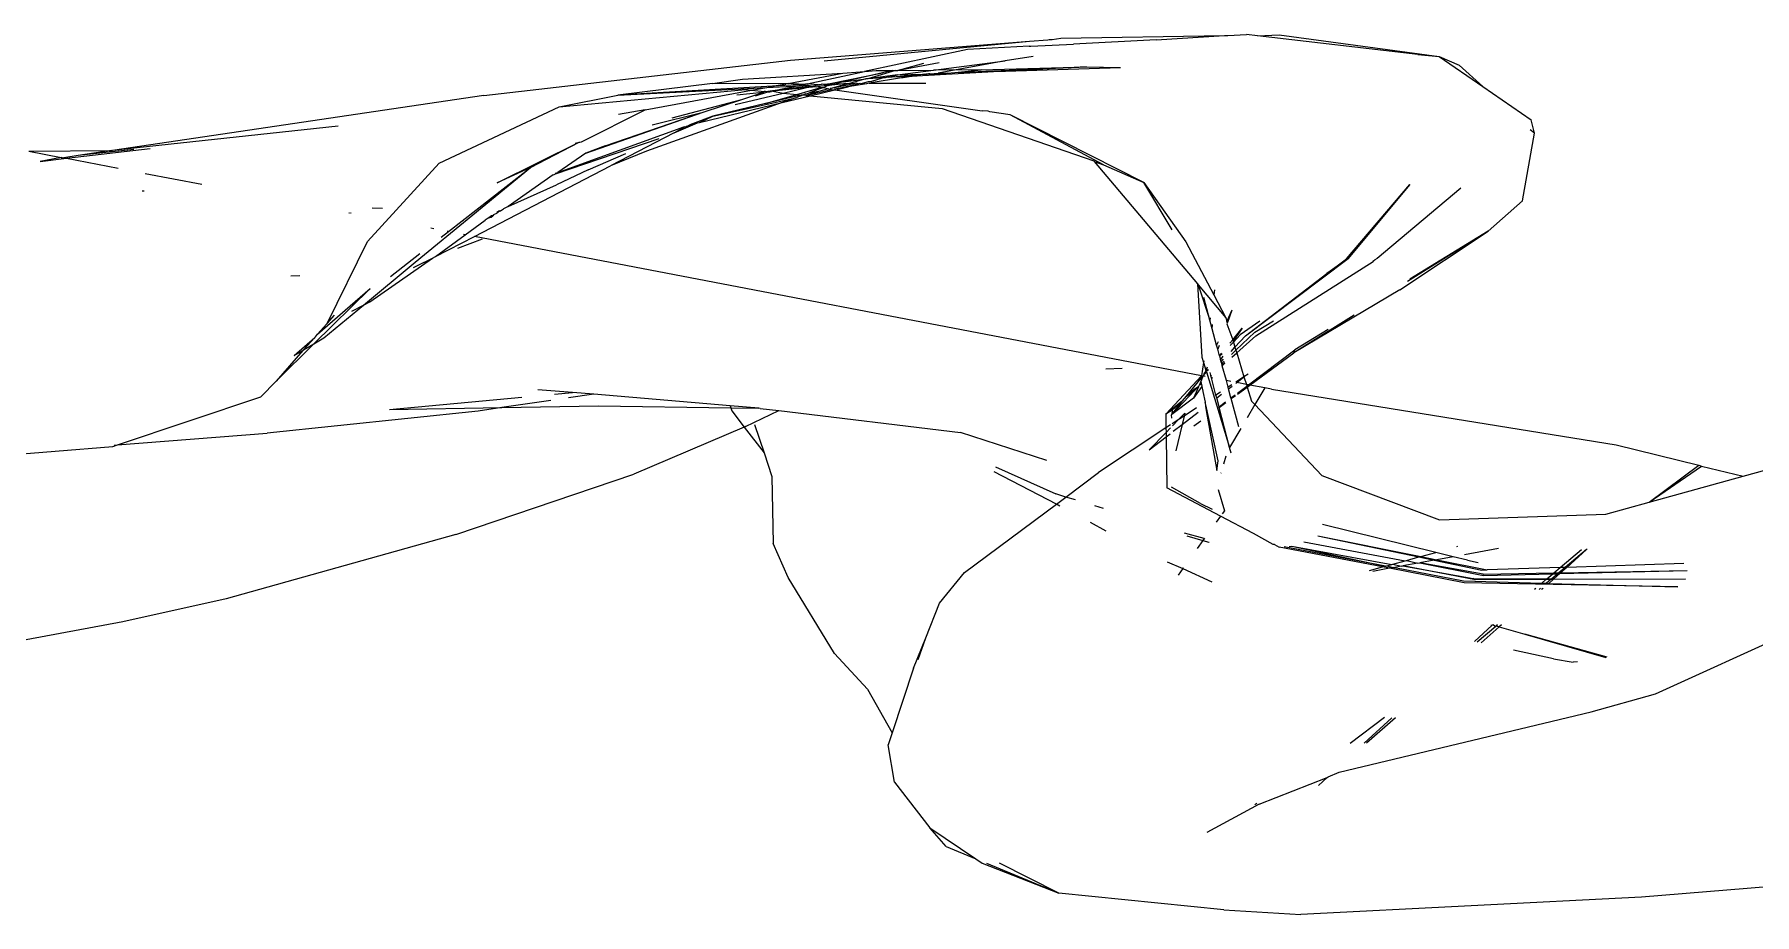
# Model space of a CAD drawing. Header units: millimetres. Extents: x -41292 to 298682, y -22072 to 33155.
# Drawn here: x 35337.4 to 35440.7, y -11862.4 to -11809.6 of the extents above; entities that cross this region are included whole.
import ezdxf

# ---------------------------------------------------------------- set-up
doc = ezdxf.new("R2010")
doc.units = ezdxf.units.MM

# ---------------------------------------------------------------- blocks, each defined once
blk = doc.blocks.new('rmfnasesx')
for p, q in [((62846.05, 3701.32), (62860.4, 3702.46)), ((62848.06, 3701.28), (62860.4, 3702.46)), ((62860.37, 3702.16), (62856.68, 3701.97)), ((62860.37, 3702.16), (62860.47, 3702.17)), ((62860.4, 3702.46), (62861.5, 3702.55)), ((62860.47, 3702.17), (62863.03, 3702.29)), ((62861.5, 3702.55), (62861.58, 3702.56)), ((62861.58, 3702.56), (62861.76, 3702.57)), ((62861.76, 3702.57), (62862.27, 3702.64)), ((62862.27, 3702.64), (62872.1, 3702.8)), ((62868, 3702.54), (62863.03, 3702.29)), ((62868, 3702.54), (62872.1, 3702.8)), ((62872.1, 3702.8), (62872.3, 3702.8)), ((62872.3, 3702.8), (62873.42, 3702.87)), ((62874.09, 3702.79), (62873.42, 3702.87)), ((62874.09, 3702.79), (62875.39, 3702.85)), ((62883.71, 3701.67), (62874.09, 3702.79)), ((62875.39, 3702.85), (62885, 3701.55)), ((62827.64, 3699.21), (62846.05, 3701.32)), ((62856.68, 3701.97), (62850.49, 3700.64)), ((62852.73, 3700.77), (62854.98, 3701.18)), ((62854.04, 3701.12), (62852.73, 3700.77)), ((62854.64, 3700.73), (62858.94, 3701.28)), ((62858.94, 3701.28), (62854.91, 3700.55)), ((62860.62, 3701.54), (62858.94, 3701.28)), ((62883.71, 3701.67), (62885, 3701.55)), ((62885, 3701.55), (62886.2, 3701.03)), ((62885, 3701.55), (62887.61, 3699.75)), ((62841.37, 3699.92), (62843.17, 3700.18)), ((62843.17, 3700.18), (62849.18, 3700.54)), ((62845.9, 3699.93), (62849.18, 3700.54)), ((62847.04, 3699.9), (62850.49, 3700.64)), ((62848.43, 3699.93), (62851.58, 3700.56)), ((62849.18, 3700.54), (62850.49, 3700.64)), ((62851.58, 3700.56), (62849.23, 3700.03)), ((62849.23, 3700.03), (62850.57, 3700.2)), ((62850.57, 3700.2), (62849.59, 3699.93)), ((62850.49, 3700.64), (62851.19, 3700.7)), ((62850.68, 3700.21), (62850.57, 3700.2)), ((62852.36, 3700.71), (62850.68, 3700.21)), ((62852.48, 3700.45), (62850.68, 3700.21)), ((62851.58, 3700.26), (62850.68, 3700.21)), ((62852.72, 3700.26), (62850.77, 3699.94)), ((62850.93, 3700.07), (62851.58, 3700.26)), ((62851.19, 3700.7), (62852.2, 3700.7)), ((62852.2, 3700.7), (62851.58, 3700.56)), ((62851.74, 3700.27), (62851.58, 3700.26)), ((62851.85, 3700.3), (62851.74, 3700.27)), ((62851.91, 3700.31), (62851.85, 3700.3)), ((62851.91, 3700.31), (62854.07, 3700.48)), ((62851.91, 3700.31), (62852.48, 3700.45)), ((62853.29, 3700.35), (62851.91, 3700.31)), ((62852.2, 3700.7), (62852.36, 3700.71)), ((62852.36, 3700.71), (62852.49, 3700.71)), ((62852.48, 3700.45), (62854.64, 3700.73)), ((62852.48, 3700.45), (62854.07, 3700.48)), ((62852.73, 3700.77), (62852.49, 3700.71)), ((62852.49, 3700.71), (62854.64, 3700.73)), ((62852.82, 3700.27), (62852.72, 3700.26)), ((62853.29, 3700.35), (62852.82, 3700.27)), ((62853.35, 3700.35), (62853.29, 3700.35)), ((62854.07, 3700.48), (62853.35, 3700.35)), ((62853.98, 3700.39), (62853.35, 3700.35)), ((62858.95, 3700.66), (62853.98, 3700.39)), ((62855.47, 3700.54), (62853.98, 3700.39)), ((62854.07, 3700.48), (62854.16, 3700.49)), ((62854.16, 3700.49), (62854.2, 3700.5)), ((62854.2, 3700.5), (62854.26, 3700.5)), ((62854.26, 3700.5), (62854.33, 3700.52)), ((62854.33, 3700.52), (62854.39, 3700.53)), ((62854.39, 3700.53), (62854.43, 3700.51)), ((62854.43, 3700.51), (62854.91, 3700.55)), ((62857.5, 3700.75), (62854.64, 3700.73)), ((62854.91, 3700.55), (62855.47, 3700.54)), ((62855.47, 3700.54), (62855.91, 3700.59)), ((62855.91, 3700.59), (62863.82, 3700.92)), ((62855.91, 3700.59), (62857.5, 3700.75)), ((62855.91, 3700.59), (62858.95, 3700.66)), ((62857.5, 3700.75), (62863.82, 3700.92)), ((62863.82, 3700.92), (62858.95, 3700.66)), ((62858.95, 3700.66), (62865.86, 3700.88)), ((62863.82, 3700.92), (62865.86, 3700.88)), ((62887.61, 3699.75), (62886.2, 3701.03)), ((62827.64, 3699.21), (62805.34, 3695.89)), ((62832.16, 3698.52), (62843.34, 3699.56)), ((62832.16, 3698.52), (62835.67, 3699.22)), ((62841.37, 3699.92), (62835.67, 3699.22)), ((62844.96, 3699.76), (62835.67, 3699.22)), ((62835.67, 3699.22), (62844.62, 3699.69)), ((62837.31, 3698.34), (62843.7, 3699.52)), ((62845.76, 3699.9), (62841.37, 3699.92)), ((62841.39, 3697.95), (62846.37, 3699.07)), ((62842.72, 3698.65), (62845.6, 3699.34)), ((62844.38, 3699.39), (62842.83, 3699.23)), ((62843.13, 3698.97), (62844.38, 3699.39)), ((62843.34, 3699.56), (62843.7, 3699.52)), ((62843.7, 3699.52), (62844.62, 3699.69)), ((62843.7, 3699.52), (62844.49, 3699.45)), ((62843.95, 3699.19), (62844.69, 3699.43)), ((62844.49, 3699.45), (62844.38, 3699.39)), ((62844.52, 3699.44), (62844.49, 3699.45)), ((62844.55, 3699.45), (62844.52, 3699.44)), ((62844.55, 3699.45), (62845.54, 3699.58)), ((62844.69, 3699.43), (62844.55, 3699.45)), ((62844.55, 3698.72), (62846.42, 3699.26)), ((62846.68, 3699.23), (62844.55, 3698.72)), ((62844.62, 3699.69), (62846.55, 3699.79)), ((62844.62, 3699.69), (62844.96, 3699.76)), ((62844.69, 3699.43), (62844.81, 3699.42)), ((62844.81, 3699.42), (62844.9, 3699.44)), ((62844.99, 3699.46), (62844.9, 3699.44)), ((62844.96, 3699.76), (62845.76, 3699.9)), ((62846.82, 3699.86), (62844.96, 3699.76)), ((62846.92, 3699.66), (62844.99, 3699.46)), ((62845.54, 3699.58), (62844.99, 3699.46)), ((62844.99, 3699.46), (62845.6, 3699.34)), ((62845.54, 3699.58), (62847.25, 3699.79)), ((62846.55, 3699.79), (62845.54, 3699.58)), ((62845.55, 3698.78), (62847.22, 3699.18)), ((62846.37, 3699.07), (62845.55, 3698.78)), ((62845.6, 3699.34), (62846.92, 3699.66)), ((62845.6, 3699.34), (62846.42, 3699.26)), ((62845.9, 3699.93), (62845.76, 3699.9)), ((62846.82, 3699.86), (62845.9, 3699.93)), ((62846.37, 3699.07), (62846.46, 3699.1)), ((62846.42, 3699.26), (62847.87, 3699.68)), ((62846.42, 3699.26), (62846.68, 3699.23)), ((62846.68, 3699.23), (62846.46, 3699.1)), ((62846.79, 3699.22), (62846.46, 3699.1)), ((62846.82, 3699.86), (62846.55, 3699.79)), ((62846.55, 3699.79), (62847.06, 3699.82)), ((62846.79, 3699.22), (62846.68, 3699.23)), ((62846.94, 3699.3), (62846.79, 3699.22)), ((62846.97, 3699.21), (62846.79, 3699.22)), ((62846.82, 3699.86), (62846.85, 3699.86)), ((62847.04, 3699.9), (62846.85, 3699.86)), ((62846.85, 3699.86), (62847.06, 3699.82)), ((62846.92, 3699.66), (62847.37, 3699.77)), ((62847.59, 3699.73), (62846.92, 3699.66)), ((62846.94, 3699.3), (62847.12, 3699.34)), ((62846.97, 3699.21), (62848.5, 3699.57)), ((62847.73, 3699.44), (62846.97, 3699.21)), ((62846.97, 3699.21), (62847.22, 3699.18)), ((62847.68, 3699.84), (62847.04, 3699.9)), ((62847.06, 3699.82), (62847.1, 3699.82)), ((62847.1, 3699.82), (62847.25, 3699.79)), ((62847.96, 3699.66), (62847.12, 3699.34)), ((62847.73, 3699.44), (62847.12, 3699.34)), ((62847.22, 3699.18), (62848.7, 3699.54)), ((62847.22, 3699.18), (62855.15, 3698.42)), ((62847.25, 3699.79), (62847.29, 3699.79)), ((62847.29, 3699.79), (62847.37, 3699.77)), ((62847.37, 3699.77), (62847.41, 3699.78)), ((62847.41, 3699.78), (62847.68, 3699.84)), ((62847.41, 3699.78), (62847.59, 3699.73)), ((62847.59, 3699.73), (62847.68, 3699.74)), ((62847.68, 3699.84), (62847.74, 3699.86)), ((62848.27, 3699.8), (62847.68, 3699.74)), ((62847.68, 3699.74), (62847.87, 3699.68)), ((62848.33, 3699.6), (62847.73, 3699.44)), ((62847.74, 3699.86), (62847.84, 3699.86)), ((62847.84, 3699.86), (62847.9, 3699.89)), ((62847.87, 3699.68), (62847.94, 3699.7)), ((62847.9, 3699.89), (62847.95, 3699.91)), ((62847.94, 3699.7), (62847.96, 3699.66)), ((62847.95, 3699.91), (62848.03, 3699.88)), ((62847.96, 3699.66), (62848.02, 3699.69)), ((62848.02, 3699.69), (62848.27, 3699.8)), ((62848.02, 3699.69), (62848.33, 3699.6)), ((62848.03, 3699.88), (62848.1, 3699.89)), ((62848.1, 3699.89), (62848.43, 3699.93)), ((62848.1, 3699.89), (62848.43, 3699.89)), ((62848.35, 3699.81), (62848.27, 3699.8)), ((62848.33, 3699.6), (62848.5, 3699.57)), ((62849.25, 3699.9), (62848.35, 3699.81)), ((62848.35, 3699.81), (62848.55, 3699.88)), ((62848.43, 3699.89), (62848.55, 3699.88)), ((62848.48, 3699.62), (62848.43, 3699.63)), ((62849.85, 3699.9), (62848.48, 3699.62)), ((62849.45, 3699.9), (62848.48, 3699.62)), ((62848.5, 3699.57), (62848.7, 3699.54)), ((62848.55, 3699.88), (62848.79, 3699.93)), ((62848.68, 3699.59), (62850.08, 3699.91)), ((62849.48, 3699.72), (62848.68, 3699.59)), ((62848.7, 3699.54), (62857.56, 3698.28)), ((62849.23, 3700.03), (62848.79, 3699.93)), ((62848.79, 3699.93), (62849.25, 3699.9)), ((62848.84, 3699.57), (62849.48, 3699.72)), ((62849.45, 3699.9), (62849.25, 3699.9)), ((62849.59, 3699.93), (62849.45, 3699.9)), ((62850.61, 3699.91), (62849.48, 3699.72)), ((62849.48, 3699.72), (62850.08, 3699.91)), ((62849.85, 3699.9), (62849.59, 3699.93)), ((62850, 3699.94), (62849.85, 3699.9)), ((62850.08, 3699.91), (62850, 3699.94)), ((62850.08, 3699.91), (62850.21, 3699.94)), ((62850.21, 3699.94), (62850.24, 3699.91)), ((62850.24, 3699.91), (62850.36, 3699.94)), ((62850.36, 3699.94), (62850.73, 3700.05)), ((62850.36, 3699.94), (62850.61, 3699.91)), ((62850.77, 3699.94), (62850.61, 3699.91)), ((62850.73, 3700.05), (62850.93, 3700.07)), ((62850.77, 3699.94), (62854.18, 3699.94)), ((62887.61, 3699.75), (62890.53, 3697.73)), ((62824.95, 3695.13), (62832.16, 3698.52)), ((62833.5, 3696.42), (62837.31, 3698.34)), ((62833.75, 3695.73), (62840.81, 3698.19)), ((62834.92, 3696.18), (62840.81, 3698.19)), ((62837.31, 3698.34), (62835.72, 3698.05)), ((62845.55, 3698.78), (62837.39, 3695.85)), ((62837.74, 3697.44), (62840.81, 3698.19)), ((62838.94, 3697.86), (62843.13, 3698.97)), ((62840.58, 3697.58), (62845.55, 3698.78)), ((62840.81, 3698.19), (62843.13, 3698.97)), ((62844.55, 3698.72), (62841.39, 3697.95)), ((62855.15, 3698.42), (62864.26, 3695.27)), ((62857.92, 3698.26), (62857.56, 3698.28)), ((62858.02, 3698.21), (62857.92, 3698.26)), ((62859.24, 3698.03), (62858.02, 3698.21)), ((62864.85, 3695.04), (62859.24, 3698.03)), ((62867.27, 3693.98), (62859.24, 3698.03)), ((62818.89, 3697.35), (62805.34, 3695.89)), ((62832.07, 3694.57), (62839.49, 3697.25)), ((62839.05, 3696.95), (62840.18, 3697.44)), ((62839.05, 3696.95), (62839.7, 3697.31)), ((62839.7, 3697.31), (62839.49, 3697.25)), ((62839.7, 3697.31), (62839.73, 3697.32)), ((62839.73, 3697.32), (62839.78, 3697.33)), ((62839.81, 3697.34), (62839.78, 3697.33)), ((62839.81, 3697.34), (62840.01, 3697.44)), ((62840.18, 3697.44), (62839.81, 3697.34)), ((62841.39, 3697.95), (62840.01, 3697.44)), ((62840.01, 3697.44), (62840.18, 3697.44)), ((62840.18, 3697.44), (62840.46, 3697.55)), ((62840.46, 3697.55), (62840.58, 3697.58)), ((62840.58, 3697.58), (62841.39, 3697.95)), ((62890.72, 3696.93), (62890.47, 3697.14)), ((62890.72, 3696.93), (62890.53, 3697.73)), ((62802.56, 3695.43), (62807.59, 3696.02)), ((62806.61, 3695.96), (62803.28, 3695.59)), ((62828.44, 3693.95), (62833.36, 3696.39)), ((62830.44, 3694.88), (62833.36, 3696.39)), ((62838.14, 3696.6), (62831.92, 3694.47)), ((62833.11, 3696.33), (62833.36, 3696.39)), ((62833.36, 3696.39), (62833.39, 3696.4)), ((62833.39, 3696.4), (62833.5, 3696.42)), ((62834.92, 3696.18), (62833.75, 3695.73)), ((62839.05, 3696.95), (62835.23, 3694.97)), ((62890.01, 3692.87), (62890.72, 3696.93)), ((62800.31, 3695.86), (62805.3, 3695.89)), ((62800.31, 3695.86), (62802.24, 3695.47)), ((62802.24, 3695.47), (62800.98, 3695.24)), ((62800.98, 3695.24), (62802.56, 3695.43)), ((62802.24, 3695.47), (62802.31, 3695.48)), ((62802.31, 3695.48), (62802.41, 3695.46)), ((62803.28, 3695.59), (62802.41, 3695.46)), ((62802.56, 3695.43), (62805.68, 3694.83)), ((62805.3, 3695.89), (62803.28, 3695.59)), ((62805.3, 3695.89), (62805.34, 3695.89)), ((62820.65, 3690.43), (62824.95, 3695.13)), ((62827.06, 3690.73), (62835.23, 3694.97)), ((62833.75, 3695.73), (62832.07, 3694.57)), ((62833.89, 3694.74), (62836.15, 3695.71)), ((62837.39, 3695.85), (62835.23, 3694.97)), ((62864.26, 3695.27), (62864.29, 3695.23)), ((62864.29, 3695.23), (62864.85, 3695.04)), ((62864.29, 3695.23), (62870.48, 3687.89)), ((62864.85, 3695.04), (62867.27, 3693.98)), ((62807.29, 3694.52), (62810.69, 3693.87)), ((62823.51, 3689.19), (62830.44, 3694.88)), ((62825.5, 3691.03), (62830.44, 3694.88)), ((62830.44, 3694.88), (62828.44, 3693.95)), ((62831.79, 3694.43), (62829.09, 3692.53)), ((62831.79, 3694.43), (62831.92, 3694.47)), ((62831.94, 3694.53), (62831.92, 3694.47)), ((62831.94, 3694.53), (62832.07, 3694.57)), ((62833.89, 3694.74), (62831.99, 3693.83)), ((62868.97, 3691.13), (62867.27, 3693.98)), ((62867.27, 3693.98), (62869.79, 3690.41)), ((62807.24, 3693.46), (62807.11, 3693.46)), ((62829.09, 3692.53), (62831.99, 3693.83)), ((62879.43, 3689.39), (62883.23, 3693.86)), ((62883.23, 3693.86), (62879.54, 3689.4)), ((62886.29, 3693.63), (62881.28, 3689.41)), ((62890.01, 3692.87), (62887.93, 3691.06)), ((62819.57, 3692.14), (62819.52, 3692.14)), ((62819.62, 3692.16), (62819.66, 3692.15)), ((62820.93, 3692.45), (62821.54, 3692.43)), ((62827.89, 3691.83), (62827.72, 3691.72)), ((62827.94, 3691.86), (62827.89, 3691.83)), ((62828.09, 3691.97), (62827.94, 3691.86)), ((62827.94, 3691.86), (62828.08, 3691.9)), ((62828.08, 3691.9), (62828.18, 3691.97)), ((62828.18, 3691.97), (62828.09, 3691.97)), ((62828.21, 3692.03), (62828.18, 3691.97)), ((62828.39, 3692.11), (62828.21, 3692.03)), ((62828.57, 3692.25), (62828.39, 3692.11)), ((62828.56, 3692.28), (62828.41, 3692.19)), ((62828.56, 3692.28), (62828.63, 3692.27)), ((62828.63, 3692.27), (62828.57, 3692.25)), ((62828.63, 3692.27), (62828.81, 3692.4)), ((62829.09, 3692.53), (62828.81, 3692.4)), ((62824.62, 3691.2), (62824.45, 3691.23)), ((62824.72, 3689.52), (62826.51, 3690.84)), ((62825.07, 3690.69), (62825.5, 3691.03)), ((62825.5, 3691.03), (62825.43, 3691.04)), ((62826.51, 3690.84), (62826.41, 3690.86)), ((62826.51, 3690.84), (62827.72, 3691.72)), ((62882.63, 3687.53), (62887.93, 3691.06)), ((62887.93, 3691.06), (62883.1, 3688.03)), ((62887.93, 3691.06), (62883.24, 3688.17)), ((62818.22, 3685.51), (62820.65, 3690.43)), ((62824.72, 3689.52), (62827.06, 3690.73)), ((62827.54, 3690.58), (62826.04, 3690.01)), ((62870.73, 3682.36), (62827.06, 3690.73)), ((62869.79, 3690.41), (62871.46, 3687.23)), ((62820.4, 3686.61), (62823.51, 3689.19)), ((62820.78, 3686.81), (62824.55, 3689.43)), ((62822.03, 3688.32), (62823.79, 3689.7)), ((62824.03, 3689.16), (62823.38, 3688.84)), ((62824.03, 3689.16), (62824.55, 3689.43)), ((62824.55, 3689.43), (62824.72, 3689.52)), ((62873.37, 3684.76), (62879.54, 3689.4)), ((62873.98, 3684.77), (62881.04, 3689.23)), ((62879.54, 3689.4), (62878.26, 3688.5)), ((62878.26, 3688.5), (62879.43, 3689.39)), ((62879.43, 3689.39), (62879.54, 3689.4)), ((62881.01, 3689.24), (62881.14, 3689.32)), ((62881.14, 3689.32), (62881.04, 3689.23)), ((62881.28, 3689.41), (62881.14, 3689.32)), ((62816.59, 3688.36), (62816.04, 3688.35)), ((62870.48, 3687.89), (62870.75, 3683.49)), ((62870.48, 3687.89), (62870.53, 3687.82)), ((62870.53, 3687.82), (62872.19, 3685.85)), ((62870.53, 3687.82), (62871.23, 3685.7)), ((62873.37, 3684.76), (62878.26, 3688.5)), ((62817.43, 3684.28), (62820.81, 3687.61)), ((62817.64, 3684.86), (62820.81, 3687.61)), ((62820.4, 3686.61), (62820.78, 3686.81)), ((62871.23, 3685.7), (62870.87, 3687.07)), ((62871.51, 3687.53), (62871.46, 3687.23)), ((62871.46, 3687.23), (62872.19, 3685.85)), ((62882.63, 3687.53), (62876.28, 3683.74)), ((62818.02, 3684.64), (62820.4, 3686.61)), ((62818.22, 3685.51), (62818.67, 3686.01)), ((62819.71, 3686.25), (62820.4, 3686.61)), ((62871.25, 3685.85), (62871.23, 3685.7)), ((62871.37, 3685.19), (62871.23, 3685.7)), ((62872.19, 3685.85), (62872.25, 3685.65)), ((62872.25, 3685.65), (62872.23, 3685.59)), ((62872.54, 3686.3), (62872.25, 3685.65)), ((62872.54, 3686.3), (62872.28, 3685.57)), ((62874.22, 3685.65), (62873.04, 3684.82)), ((62873.93, 3684.98), (62875.05, 3685.66)), ((62879.9, 3686.01), (62876.28, 3683.74)), ((62816.24, 3683.58), (62817.48, 3684.67)), ((62817.48, 3684.67), (62816.81, 3683.92)), ((62817.43, 3684.28), (62818.02, 3684.64)), ((62817.48, 3684.67), (62817.52, 3684.71)), ((62817.52, 3684.71), (62817.64, 3684.86)), ((62817.64, 3684.86), (62818.21, 3685.48)), ((62818.21, 3685.48), (62818.22, 3685.51)), ((62871.37, 3685.19), (62871.38, 3685.45)), ((62871.63, 3684.21), (62871.37, 3685.19)), ((62872.23, 3685.59), (62872.28, 3685.57)), ((62872.28, 3685.57), (62872.25, 3685.48)), ((62872.25, 3685.48), (62872.6, 3684.53)), ((62872.6, 3684.53), (62873.17, 3685.23)), ((62873.17, 3685.23), (62872.62, 3684.44)), ((62873.04, 3684.82), (62872.64, 3684.39)), ((62872.73, 3684.09), (62873.37, 3684.76)), ((62872.79, 3683.9), (62873.93, 3684.98)), ((62872.84, 3683.74), (62873.98, 3684.77)), ((62878.34, 3685.15), (62876.34, 3683.92)), ((62815.16, 3682.05), (62817.43, 3684.28)), ((62816.77, 3683.89), (62815.16, 3682.05)), ((62816.24, 3683.58), (62816.77, 3683.89)), ((62816.81, 3683.92), (62816.77, 3683.89)), ((62816.81, 3683.92), (62817.43, 3684.28)), ((62871.72, 3684.41), (62871.63, 3684.21)), ((62871.7, 3683.96), (62871.63, 3684.21)), ((62871.79, 3684.19), (62871.7, 3683.96)), ((62871.81, 3683.56), (62871.7, 3683.96)), ((62871.81, 3683.56), (62871.94, 3683.72)), ((62871.96, 3683.66), (62871.81, 3683.56)), ((62871.81, 3683.56), (62871.87, 3683.35)), ((62872.42, 3684.32), (62872.6, 3684.53)), ((62872.64, 3684.39), (62872.44, 3684.18)), ((62872.5, 3683.83), (62872.73, 3684.09)), ((62872.52, 3683.65), (62872.79, 3683.9)), ((62872.55, 3683.49), (62872.84, 3683.74)), ((62872.6, 3684.53), (62872.62, 3684.44)), ((62872.62, 3684.44), (62872.64, 3684.39)), ((62872.64, 3684.39), (62872.73, 3684.09)), ((62872.73, 3684.09), (62872.79, 3683.9)), ((62872.79, 3683.9), (62872.84, 3683.74)), ((62872.84, 3683.74), (62873.27, 3682.31)), ((62873.55, 3681.82), (62876.34, 3683.92)), ((62873.63, 3681.8), (62876.28, 3683.74)), ((62876.28, 3683.74), (62876.34, 3683.92)), ((62865.97, 3682.8), (62864.99, 3682.77)), ((62870.85, 3683.16), (62870.73, 3682.36)), ((62870.75, 3683.49), (62870.85, 3683.16)), ((62870.84, 3682.38), (62871.02, 3682.6)), ((62870.89, 3682.52), (62870.84, 3682.38)), ((62870.87, 3683.27), (62870.85, 3683.16)), ((62870.85, 3683.16), (62870.99, 3682.71)), ((62870.92, 3682.55), (62870.89, 3682.52)), ((62870.99, 3682.71), (62870.92, 3682.55)), ((62871.02, 3682.6), (62870.92, 3682.55)), ((62871.06, 3682.89), (62870.99, 3682.71)), ((62870.99, 3682.71), (62871, 3682.64)), ((62871.13, 3682.77), (62871, 3682.64)), ((62871, 3682.64), (62871.14, 3682.75)), ((62871.02, 3682.6), (62871, 3682.64)), ((62871.02, 3682.6), (62872.41, 3678.05)), ((62871.28, 3682.41), (62871.24, 3682.56)), ((62872, 3683.54), (62871.87, 3683.35)), ((62871.91, 3683.21), (62871.87, 3683.35)), ((62871.91, 3683.21), (62872.05, 3683.36)), ((62871.94, 3683.1), (62871.91, 3683.21)), ((62871.94, 3683.1), (62872.09, 3683.25)), ((62871.96, 3683), (62871.94, 3683.1)), ((62872.12, 3683.14), (62871.96, 3683)), ((62871.97, 3682.97), (62871.96, 3683)), ((62871.97, 3682.97), (62872.13, 3683.12)), ((62872.22, 3682.08), (62871.97, 3682.97)), ((62815.16, 3682.05), (62814.23, 3681.09)), ((62832.95, 3681.36), (62830.87, 3681.53)), ((62870.73, 3682.36), (62868.58, 3680.06)), ((62868.95, 3680.04), (62870.32, 3681.5)), ((62869.83, 3681.14), (62870.71, 3682.22)), ((62870.28, 3681.54), (62869.83, 3681.14)), ((62869.83, 3681.14), (62870.32, 3681.5)), ((62870.75, 3681.73), (62870.25, 3681.01)), ((62870.54, 3681.7), (62870.25, 3681.01)), ((62870.54, 3681.7), (62870.28, 3681.54)), ((62870.32, 3681.5), (62870.54, 3681.7)), ((62870.54, 3681.7), (62870.6, 3681.83)), ((62870.68, 3682.04), (62870.6, 3681.83)), ((62870.6, 3681.83), (62870.7, 3681.93)), ((62870.71, 3681.91), (62870.6, 3681.83)), ((62870.6, 3681.83), (62870.72, 3681.86)), ((62870.71, 3682.07), (62870.68, 3682.04)), ((62870.68, 3682.04), (62870.7, 3681.93)), ((62870.7, 3681.93), (62870.71, 3681.91)), ((62870.73, 3682.36), (62870.71, 3682.22)), ((62870.81, 3682.34), (62870.71, 3682.07)), ((62870.71, 3682.22), (62870.71, 3682.07)), ((62870.72, 3681.86), (62870.71, 3681.91)), ((62870.72, 3681.86), (62870.75, 3681.73)), ((62870.75, 3681.73), (62870.81, 3681.44)), ((62870.81, 3682.34), (62870.84, 3682.38)), ((62870.94, 3682.32), (62870.81, 3682.34)), ((62871.31, 3682.43), (62871.28, 3682.41)), ((62871.29, 3682.37), (62871.28, 3682.41)), ((62871.29, 3682.37), (62871.32, 3682.4)), ((62871.32, 3682.25), (62871.29, 3682.37)), ((62871.41, 3682.23), (62871.32, 3682.25)), ((62871.59, 3681.2), (62871.32, 3682.25)), ((62872.48, 3682.02), (62872.22, 3682.08)), ((62872.32, 3681.68), (62872.22, 3682.08)), ((62872.54, 3681.83), (62872.32, 3681.68)), ((62872.35, 3681.58), (62872.32, 3681.68)), ((62872.35, 3681.58), (62872.57, 3681.75)), ((62872.49, 3681.03), (62872.35, 3681.58)), ((62873.27, 3682.31), (62872.78, 3681.99)), ((62872.79, 3681.91), (62872.84, 3681.96)), ((62872.84, 3681.96), (62873.27, 3682.31)), ((62873.42, 3681.85), (62872.84, 3681.96)), ((62872.88, 3681.31), (62873.45, 3681.74)), ((62872.89, 3681.26), (62873.47, 3681.69)), ((62873.52, 3682.47), (62873.27, 3682.31)), ((62873.27, 3682.31), (62873.42, 3681.85)), ((62873.55, 3681.82), (62873.42, 3681.85)), ((62873.42, 3681.85), (62873.45, 3681.74)), ((62873.45, 3681.74), (62873.55, 3681.82)), ((62873.45, 3681.74), (62873.47, 3681.69)), ((62873.47, 3681.69), (62873.63, 3681.8)), ((62873.47, 3681.69), (62873.72, 3680.84)), ((62873.63, 3681.8), (62873.55, 3681.82)), ((62874.52, 3681.64), (62873.63, 3681.8)), ((62874.52, 3681.64), (62873.92, 3680.63)), ((62874.92, 3681.56), (62874.52, 3681.64)), ((62874.92, 3681.56), (62895.63, 3678.21)), ((62805.64, 3678.22), (62814.23, 3681.09)), ((62821.96, 3680.33), (62829.92, 3681.07)), ((62831.66, 3680.87), (62828.72, 3680.45)), ((62828.72, 3680.45), (62834.51, 3680.55)), ((62831.88, 3681.26), (62832.95, 3681.36)), ((62834.23, 3681.25), (62832.72, 3681.03)), ((62834.23, 3681.25), (62832.95, 3681.36)), ((62842.42, 3680.56), (62834.23, 3681.25)), ((62834.51, 3680.55), (62842.46, 3680.43)), ((62842.42, 3680.56), (62842.46, 3680.43)), ((62844.15, 3680.41), (62842.42, 3680.56)), ((62869.59, 3680.85), (62868.58, 3680.06)), ((62870.25, 3681.01), (62868.95, 3680.04)), ((62868.95, 3680.04), (62869.59, 3680.85)), ((62868.96, 3680.29), (62869.59, 3680.85)), ((62869.59, 3680.85), (62869.83, 3681.14)), ((62870.81, 3681.44), (62870.8, 3681.41)), ((62870.8, 3681.41), (62870.95, 3680.78)), ((62870.95, 3680.78), (62870.92, 3680.76)), ((62871, 3680.54), (62870.95, 3680.78)), ((62870.95, 3680.78), (62870.96, 3680.51)), ((62870.96, 3680.51), (62871, 3680.54)), ((62870.96, 3680.51), (62871.06, 3679.93)), ((62871.13, 3679.98), (62871, 3680.54)), ((62871.86, 3681.38), (62871.59, 3681.2)), ((62871.64, 3681.03), (62871.59, 3681.2)), ((62871.64, 3681.03), (62871.93, 3681.25)), ((62871.78, 3680.49), (62871.64, 3681.03)), ((62871.78, 3680.49), (62872.17, 3680.79)), ((62871.79, 3680.46), (62871.78, 3680.49)), ((62871.79, 3680.46), (62872.19, 3680.76)), ((62872.41, 3678.05), (62871.79, 3680.46)), ((62872.49, 3681.03), (62872.74, 3681.21)), ((62872.51, 3680.99), (62872.49, 3681.03)), ((62872.51, 3680.99), (62872.76, 3681.17)), ((62872.96, 3679.29), (62872.51, 3680.99)), ((62873.92, 3680.63), (62873.46, 3679.84)), ((62873.72, 3680.84), (62873.92, 3680.63)), ((62873.92, 3680.63), (62877.96, 3676.38)), ((62827.3, 3680.24), (62814.62, 3678.91)), ((62821.96, 3680.33), (62828.72, 3680.45)), ((62828.72, 3680.45), (62827.3, 3680.24)), ((62842.46, 3680.43), (62844.15, 3680.41)), ((62842.46, 3680.43), (62842.52, 3680.25)), ((62842.52, 3680.25), (62843.27, 3679.28)), ((62843.34, 3679.31), (62845.35, 3680.27)), ((62843.89, 3679.44), (62844.46, 3677.74)), ((62844.23, 3680.4), (62844.15, 3680.41)), ((62844.23, 3680.4), (62845.35, 3680.27)), ((62845.35, 3680.27), (62856.26, 3678.95)), ((62868.96, 3680.29), (62868.58, 3680.06)), ((62868.58, 3680.06), (62868.59, 3679.23)), ((62868.95, 3680.04), (62868.9, 3680.01)), ((62868.9, 3680.01), (62868.93, 3679.81)), ((62868.96, 3680.29), (62868.95, 3680.04)), ((62869.33, 3679.71), (62868.97, 3679.48)), ((62868.99, 3679.36), (62869.33, 3679.71)), ((62869.03, 3679.03), (62869.56, 3679.43)), ((62869.56, 3679.43), (62869.18, 3677.85)), ((62869.33, 3679.71), (62869.72, 3680.12)), ((62869.68, 3679.94), (62869.33, 3679.71)), ((62869.56, 3679.43), (62870.52, 3680.17)), ((62869.68, 3679.94), (62869.56, 3679.43)), ((62870.43, 3680.44), (62869.68, 3679.94)), ((62869.72, 3680.12), (62869.68, 3679.94)), ((62870.27, 3679.35), (62870.69, 3679.66)), ((62871.06, 3679.93), (62871.13, 3679.98)), ((62871.06, 3679.93), (62871.65, 3676.67)), ((62871.72, 3677.25), (62871.13, 3679.98)), ((62805.64, 3678.22), (62814.62, 3678.91)), ((62843.27, 3679.28), (62836.64, 3676.45)), ((62843.34, 3679.31), (62843.27, 3679.28)), ((62843.27, 3679.28), (62844.46, 3677.74)), ((62861.43, 3677.28), (62856.26, 3678.95)), ((62868.59, 3679.23), (62864.54, 3676.55)), ((62867.59, 3677.92), (62868.6, 3678.96)), ((62867.59, 3677.92), (62868.6, 3678.7)), ((62868.87, 3679.41), (62868.59, 3679.23)), ((62868.59, 3679.23), (62868.6, 3678.96)), ((62868.6, 3678.96), (62868.86, 3679.23)), ((62868.6, 3678.96), (62868.6, 3678.7)), ((62868.6, 3678.7), (62868.84, 3678.88)), ((62868.6, 3678.7), (62868.64, 3675.64)), ((62873.08, 3679.19), (62872.41, 3678.05)), ((62794.27, 3677.21), (62805.35, 3678.12)), ((62805.35, 3678.12), (62805.64, 3678.22)), ((62805.43, 3678.2), (62805.64, 3678.22)), ((62844.46, 3677.74), (62844.93, 3676.31)), ((62872.19, 3677.54), (62872.05, 3677.05)), ((62872.5, 3677.72), (62872.41, 3678.05)), ((62895.63, 3678.21), (62900.59, 3676.99)), ((62825.94, 3672.82), (62836.64, 3676.45)), ((62862.01, 3674.66), (62858.28, 3676.59)), ((62858.35, 3676.89), (62861.97, 3675.27)), ((62862.58, 3675.08), (62864.54, 3676.55)), ((62871.65, 3676.67), (62871.72, 3677.25)), ((62871.9, 3676.54), (62871.89, 3676.51)), ((62877.96, 3676.38), (62885.01, 3673.71)), ((62897.61, 3674.77), (62900.59, 3676.99)), ((62897.61, 3674.77), (62900.75, 3676.94)), ((62897.61, 3674.77), (62903.25, 3676.33)), ((62900.59, 3676.99), (62900.75, 3676.94)), ((62900.75, 3676.94), (62903.25, 3676.33)), ((62903.25, 3676.33), (62904.64, 3676.71)), ((62844.93, 3676.31), (62845.01, 3672.28)), ((62871.87, 3673.93), (62868.64, 3675.64)), ((62870.67, 3674.69), (62868.92, 3675.68)), ((62871.72, 3675.53), (62872.11, 3674.26)), ((62856.5, 3670.54), (62862.01, 3674.66)), ((62862.58, 3675.08), (62861.97, 3675.27)), ((62862.01, 3674.66), (62862.58, 3675.08)), ((62862.22, 3674.54), (62862.01, 3674.66)), ((62863.16, 3674.91), (62862.58, 3675.08)), ((62864.85, 3674.39), (62864.32, 3674.55)), ((62870.67, 3674.69), (62871.37, 3674.36)), ((62872.11, 3674.26), (62871.97, 3674.08)), ((62895, 3674.06), (62897.61, 3674.77)), ((62865, 3673.04), (62864.06, 3673.55)), ((62871.87, 3673.93), (62871.61, 3673.58)), ((62873.84, 3672.89), (62871.87, 3673.93)), ((62884.79, 3671.75), (62877.99, 3673.43)), ((62885.01, 3673.71), (62895, 3674.06)), ((62825.94, 3672.82), (62812.16, 3668.97)), ((62845.91, 3670.24), (62845.01, 3672.28)), ((62870.89, 3672.58), (62869.7, 3672.92)), ((62869.85, 3672.74), (62870.81, 3672.46)), ((62870.81, 3672.46), (62870.46, 3671.98)), ((62870.89, 3672.58), (62870.81, 3672.46)), ((62870.81, 3672.46), (62871.16, 3672.36)), ((62870.93, 3672.55), (62870.89, 3672.58)), ((62871.16, 3672.36), (62871.18, 3672.34)), ((62875.03, 3672.22), (62873.84, 3672.89)), ((62875.1, 3672.23), (62875.03, 3672.22)), ((62875.1, 3672.23), (62875.39, 3672.07)), ((62876.88, 3672.38), (62882.95, 3671.25)), ((62877.71, 3672.75), (62883.78, 3671.48)), ((62877.71, 3672.75), (62883.89, 3671.51)), ((62868.67, 3671.19), (62869.6, 3670.78)), ((62881.59, 3670.88), (62875.39, 3672.07)), ((62881.78, 3670.93), (62875.69, 3672.09)), ((62875.99, 3672.11), (62876.16, 3672.12)), ((62876.16, 3672.12), (62882.15, 3671.03)), ((62876.16, 3672.12), (62881.78, 3670.93)), ((62882.21, 3671.05), (62882.95, 3671.25)), ((62882.95, 3671.25), (62883.03, 3671.27)), ((62883.03, 3671.27), (62883.78, 3671.48)), ((62883.03, 3671.27), (62883.72, 3671.11)), ((62883.78, 3671.48), (62883.89, 3671.51)), ((62883.78, 3671.48), (62884.7, 3671.28)), ((62884.7, 3671.28), (62883.84, 3671.13)), ((62883.89, 3671.51), (62884.79, 3671.75)), ((62883.89, 3671.51), (62884.86, 3671.31)), ((62884.86, 3671.31), (62884.7, 3671.28)), ((62884.7, 3671.28), (62887.55, 3670.69)), ((62885.84, 3671.49), (62884.79, 3671.75)), ((62885.84, 3671.49), (62884.86, 3671.31)), ((62884.86, 3671.31), (62887.88, 3670.71)), ((62886.7, 3671.28), (62885.84, 3671.49)), ((62886.06, 3672.1), (62886.12, 3672.12)), ((62888.57, 3671.99), (62886.52, 3671.61)), ((62886.7, 3671.28), (62887.34, 3671.14)), ((62892.26, 3670.84), (62893.55, 3671.93)), ((62893.84, 3671.92), (62892.57, 3670.85)), ((62893.84, 3671.92), (62892.67, 3670.85)), ((62893.89, 3671.92), (62893.84, 3671.92)), ((62848.69, 3665.68), (62845.91, 3670.24)), ((62855, 3668.71), (62856.5, 3670.54)), ((62869.6, 3670.78), (62869.32, 3670.39)), ((62869.63, 3670.82), (62869.6, 3670.78)), ((62869.6, 3670.78), (62871.34, 3669.99)), ((62880.82, 3670.67), (62881.59, 3670.88)), ((62882.02, 3670.8), (62881.01, 3670.61)), ((62881.59, 3670.88), (62881.78, 3670.93)), ((62882.02, 3670.8), (62881.59, 3670.88)), ((62881.78, 3670.93), (62881.86, 3670.95)), ((62881.86, 3670.95), (62882.15, 3671.03)), ((62881.86, 3670.95), (62882.26, 3670.84)), ((62882.26, 3670.84), (62882.02, 3670.8)), ((62886.49, 3669.93), (62882.02, 3670.8)), ((62882.15, 3671.03), (62882.21, 3671.05)), ((62882.21, 3671.05), (62882.72, 3670.92)), ((62882.26, 3670.84), (62882.34, 3670.85)), ((62882.72, 3670.92), (62882.34, 3670.85)), ((62882.34, 3670.85), (62886.46, 3670.04)), ((62882.72, 3670.92), (62882.81, 3670.94)), ((62883.72, 3671.11), (62882.81, 3670.94)), ((62882.81, 3670.94), (62887.03, 3670.19)), ((62887.17, 3670.11), (62882.81, 3670.94)), ((62883.72, 3671.11), (62883.84, 3671.13)), ((62883.84, 3671.13), (62887.66, 3670.37)), ((62887.63, 3670.44), (62883.84, 3671.13)), ((62887.17, 3670.11), (62887.03, 3670.19)), ((62887.03, 3670.19), (62891.47, 3670.17)), ((62887.55, 3670.69), (62887.88, 3670.71)), ((62887.63, 3670.44), (62891.88, 3670.52)), ((62887.66, 3670.37), (62887.63, 3670.44)), ((62887.66, 3670.37), (62891.82, 3670.47)), ((62892.26, 3670.84), (62887.88, 3670.71)), ((62891.41, 3670.12), (62891.47, 3670.17)), ((62891.47, 3670.17), (62891.82, 3670.47)), ((62891.47, 3670.17), (62891.77, 3670.17)), ((62891.77, 3670.17), (62891.71, 3670.12)), ((62892.12, 3670.47), (62891.77, 3670.17)), ((62891.77, 3670.17), (62891.89, 3670.17)), ((62891.82, 3670.47), (62891.88, 3670.52)), ((62891.82, 3670.47), (62892.12, 3670.47)), ((62891.89, 3670.17), (62891.84, 3670.12)), ((62899.78, 3670.14), (62891.84, 3670.12)), ((62891.88, 3670.52), (62892.26, 3670.84)), ((62891.88, 3670.52), (62892.18, 3670.52)), ((62892.24, 3670.48), (62891.89, 3670.17)), ((62891.89, 3670.17), (62899.78, 3670.14)), ((62892.18, 3670.52), (62892.12, 3670.47)), ((62892.12, 3670.47), (62892.24, 3670.48)), ((62892.57, 3670.85), (62892.18, 3670.52)), ((62892.18, 3670.52), (62892.29, 3670.52)), ((62892.24, 3670.48), (62899.88, 3670.66)), ((62892.29, 3670.52), (62892.24, 3670.48)), ((62892.57, 3670.85), (62892.26, 3670.84)), ((62892.67, 3670.85), (62892.29, 3670.52)), ((62892.29, 3670.52), (62899.88, 3670.66)), ((62892.67, 3670.85), (62892.57, 3670.85)), ((62899.68, 3671.08), (62892.67, 3670.85)), ((62886.46, 3670.04), (62891.16, 3669.91)), ((62899.33, 3669.68), (62886.49, 3669.93)), ((62891.41, 3670.12), (62887.17, 3670.11)), ((62890.72, 3669.54), (62890.81, 3669.61)), ((62891.09, 3669.6), (62891, 3669.52)), ((62891.24, 3669.59), (62891.15, 3669.52)), ((62891.16, 3669.91), (62891.41, 3670.12)), ((62891.16, 3669.91), (62891.45, 3669.9)), ((62891.71, 3670.12), (62891.41, 3670.12)), ((62891.71, 3670.12), (62891.45, 3669.9)), ((62891.45, 3669.9), (62891.58, 3669.89)), ((62891.84, 3670.12), (62891.58, 3669.89)), ((62891.58, 3669.89), (62899.33, 3669.68)), ((62891.84, 3670.12), (62891.71, 3670.12)), ((62812.16, 3668.97), (62805.96, 3667.58)), ((62854.17, 3666.63), (62855, 3668.71)), ((62897.98, 3663.26), (62909.82, 3668.66)), ((62805.96, 3667.58), (62782.19, 3663.2)), ((62887.11, 3666.4), (62888.18, 3667.39)), ((62888.4, 3667.31), (62887.28, 3666.37)), ((62888.61, 3667.29), (62887.51, 3666.32)), ((62888.11, 3667.39), (62888.18, 3667.39)), ((62888.26, 3667.4), (62888.18, 3667.39)), ((62888.26, 3667.4), (62888.4, 3667.31)), ((62888.4, 3667.31), (62888.43, 3667.34)), ((62888.5, 3667.4), (62888.43, 3667.34)), ((62888.43, 3667.34), (62888.61, 3667.29)), ((62888.74, 3667.4), (62888.61, 3667.29)), ((62888.61, 3667.29), (62890.14, 3666.85)), ((62853.43, 3664.81), (62854.17, 3666.63)), ((62853.71, 3665.33), (62854.17, 3666.63)), ((62890.14, 3666.85), (62895.01, 3665.44)), ((62895.08, 3665.47), (62890.14, 3666.85)), ((62850.67, 3663.53), (62848.69, 3665.68)), ((62891.87, 3665.37), (62889.46, 3665.89)), ((62891.87, 3665.37), (62893.04, 3665.16)), ((62893.3, 3665.19), (62893.04, 3665.16)), ((62853.43, 3664.81), (62852.15, 3660.91)), ((62850.67, 3663.53), (62852.15, 3660.91)), ((62894.13, 3662.17), (62897.98, 3663.26)), ((62878.99, 3658.55), (62894.13, 3662.17)), ((62852.15, 3660.91), (62851.92, 3660.2)), ((62881.71, 3661.83), (62879.66, 3660.28)), ((62880.49, 3660.29), (62882.16, 3661.82)), ((62882.38, 3661.82), (62880.64, 3660.29)), ((62852.29, 3657.96), (62851.92, 3660.2)), ((62852.29, 3657.96), (62854.42, 3655.21)), ((62874.19, 3656.63), (62878.27, 3658.23)), ((62877.75, 3657.75), (62878.27, 3658.23)), ((62878.27, 3658.23), (62878.33, 3658.28)), ((62878.27, 3658.23), (62878.32, 3658.25)), ((62878.32, 3658.25), (62878.33, 3658.28)), ((62878.33, 3658.28), (62878.99, 3658.55)), ((62874.19, 3656.63), (62871.05, 3654.92)), ((62874.04, 3656.67), (62873.92, 3656.6)), ((62855.39, 3654.09), (62854.42, 3655.21)), ((62854.42, 3655.21), (62857.17, 3653.35)), ((62855.39, 3654.09), (62857.17, 3653.35)), ((62857.17, 3653.35), (62857.56, 3653.08)), ((62857.56, 3653.08), (62862.15, 3651.28)), ((62857.81, 3653.09), (62862.15, 3651.28)), ((62862.15, 3651.28), (62858.6, 3653.09)), ((62914.77, 3652.5), (62897.14, 3651.04)), ((62872.07, 3650.28), (62862.15, 3651.28)), ((62897.14, 3651.04), (62876.69, 3650)), ((62872.07, 3650.28), (62876.69, 3650))]:
    blk.add_line(p, q)

msp = doc.modelspace()

# ---------------------------------------------------------------- block references
msp.add_blockref('rmfnasesx', (-27463.27, -15512.43))

doc.saveas('drawing.dxf')
